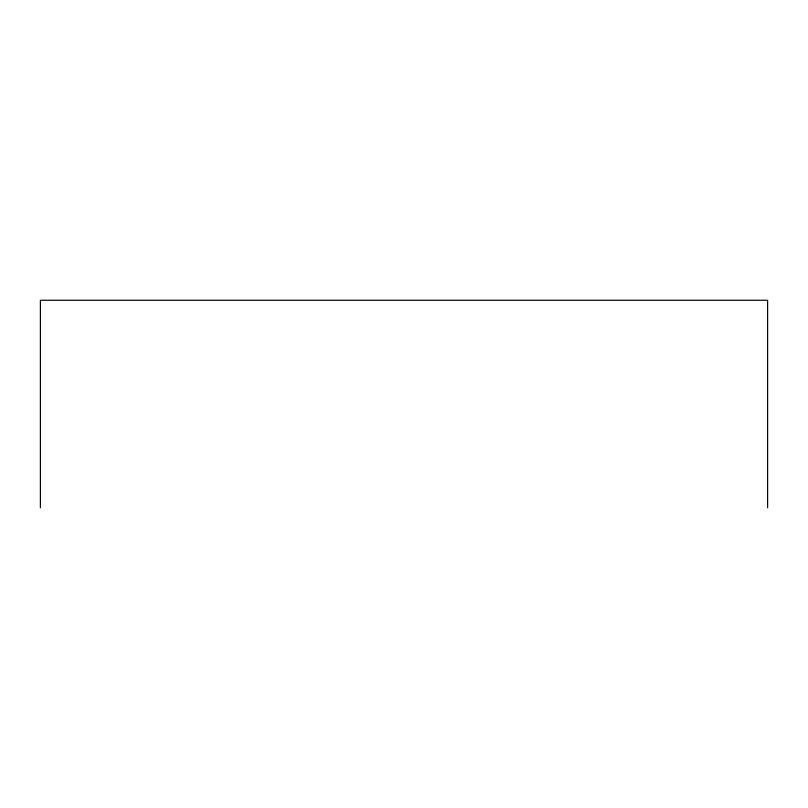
<?xml version="1.0" encoding="UTF-8"?>
<svg xmlns="http://www.w3.org/2000/svg" width="808" height="808" viewBox="0 0 808 808"><rect width="100%" height="100%" fill="white"/><g stroke="black" fill="none" stroke-linecap="round" stroke-linejoin="round"><path stroke-width="1.21" d="M767.6 507.747L767.6 300.253L40.4 300.253L40.4 507.747"/></g></svg>
